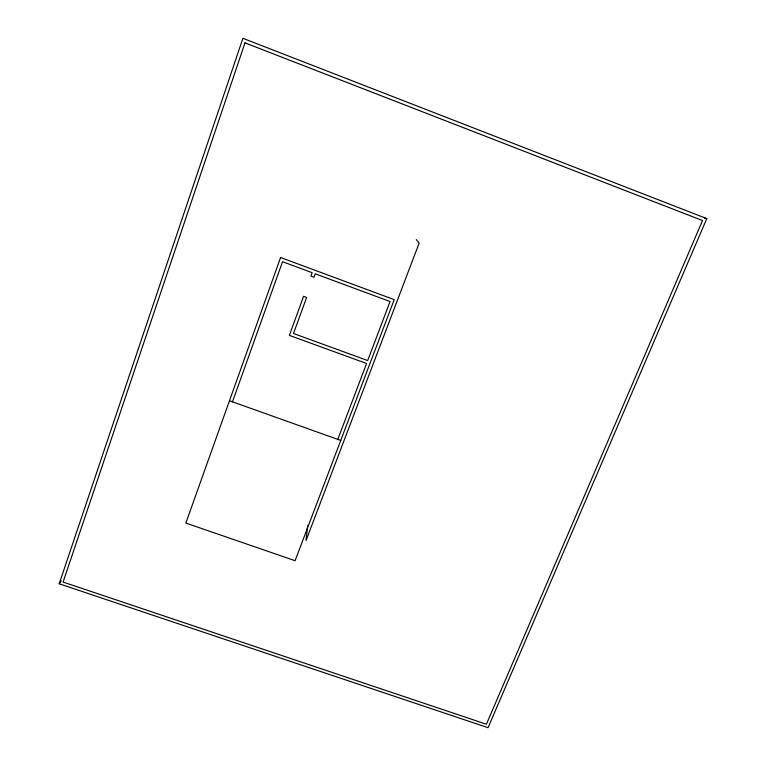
<?xml version="1.0" encoding="UTF-8"?>
<svg xmlns="http://www.w3.org/2000/svg" width="766" height="766" viewBox="0 0 766 766"><rect width="100%" height="100%" fill="white"/><g stroke="black" fill="none" stroke-linecap="round" stroke-linejoin="round"><path stroke-width="1.15" d="M307.664 525.39L305.998 540.614L419.174 243.061L416.321 239.605M59.202 583.788L242.889 38.3L706.798 218.616L488.057 727.7L59.202 583.788L61.203 580.829M232.481 401.824L282.539 261.704L312.164 272.677L310.919 276.105L313.974 277.235L315.219 273.807L390.066 301.536L367.69 360.547L293.493 333.507L306.63 297.428L303.585 296.298L289.385 335.384L366.579 363.486L337.806 439.378M704.461 218.214L706.798 218.616M229.474 400.752L340.755 440.431M244.986 42.858L63.071 582.064L486.41 724.224L702.518 220.551L244.986 42.858M280.567 257.5L185.851 523.073L295.082 560.702L394.222 299.64L280.567 257.5"/></g></svg>
